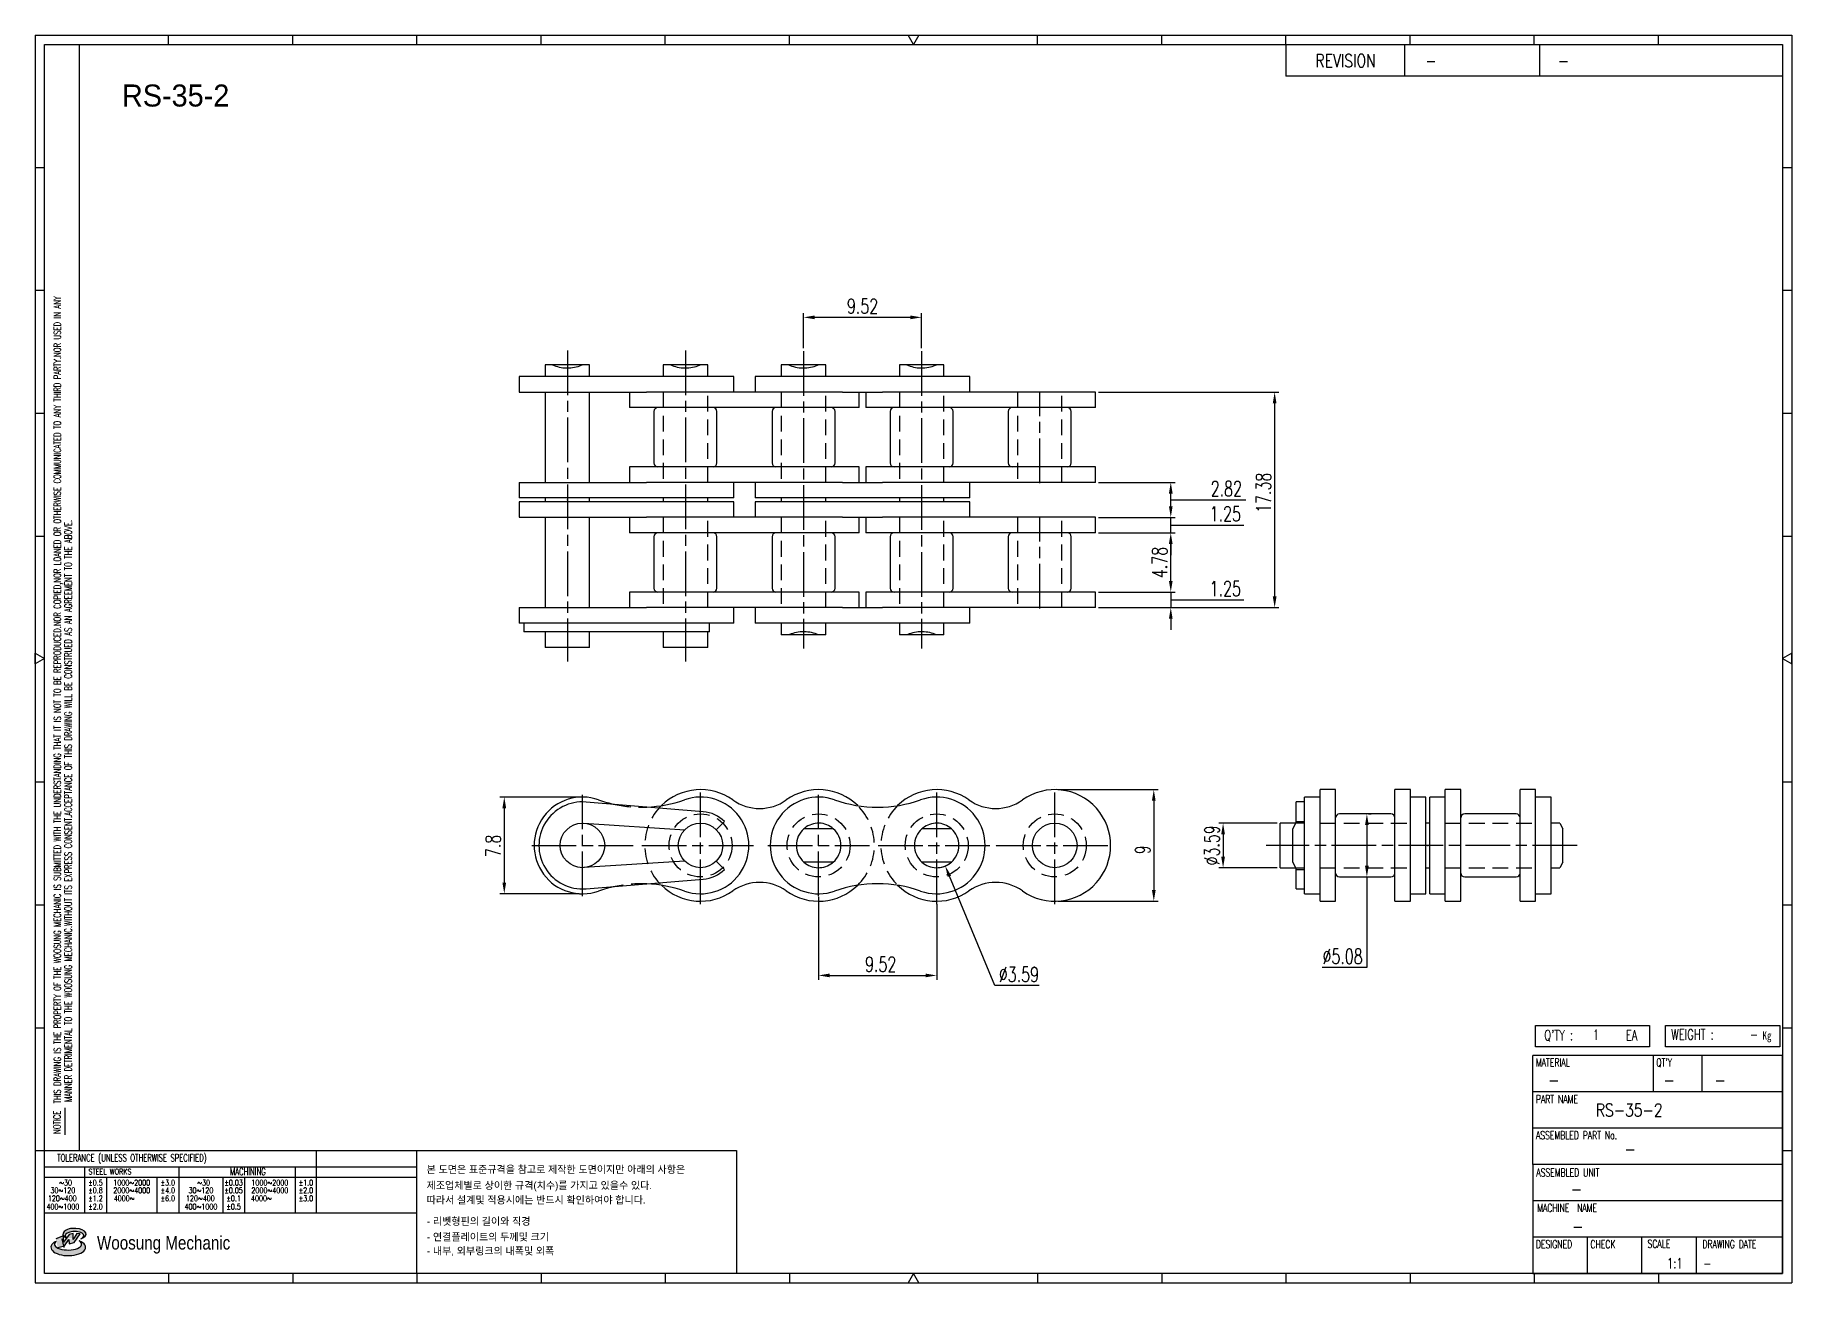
# Model space of a CAD drawing. Header units: millimetres. Extents: x -284 to -142, y -130 to -29.
import ezdxf
from ezdxf.enums import TextEntityAlignment as Align

# ---------------------------------------------------------------- set-up
doc = ezdxf.new("R2010")
doc.units = ezdxf.units.MM
doc.linetypes.add('AM_ISO08W050', pattern=[18, 12, -1.5, 3, -1.5])
doc.linetypes.add('HIDDEN', pattern=[9.525, 6.35, -3.175])
doc.layers.get('Defpoints').update_dxf_attribs({"color": 80})
doc.layers.add('CL1', color=140, linetype='AM_ISO08W050', lineweight=25)
for name, color, linetype in [('HID-01', 2, 'HIDDEN'), ('S-DIM', 7, 'Continuous'), ('TITLE', 7, 'Continuous'), ('도면레이아웃', 7, 'Continuous')]:
    doc.layers.add(name, color=color, linetype=linetype)
doc.styles.add('HAN', font='ROMANS.shx', dxfattribs={"width": 0.7, "bigfont": 'whgtxt.shx'})
doc.styles.add('HKD_ST2', font='romans.shx', dxfattribs={"width": 0.7, "height": 4, "bigfont": '@extfont2.shx'})
doc.styles.add('HSG', font='SIMPLEX.shx', dxfattribs={"width": 0.7, "bigfont": 'HSG.shx'})
doc.styles.add('MtXpl_', font='Gulim.ttf')
doc.styles.add('SLDTEXTSTYLE4', font='arial.ttf', dxfattribs={"width": 0.8})
doc.dimstyles.new('APP0.5', dxfattribs={"dimscale": 0.5, "dimtxt": 2.4, "dimasz": 1.8, "dimexe": 0.7, "dimexo": 0.5, "dimgap": 0.6, "dimtad": 1, "dimtoh": 1, "dimrnd": 0.01, "dimzin": 9, "dimdsep": 46, "dimtxsty": 'HSG', "dimcen": 0, "dimclrd": 1, "dimclre": 1, "dimclrt": 256, "dimazin": 2, "dimtp": 1, "dimtm": 1, "dimtfac": 0.5, "dimtofl": 0, "dimtmove": 0, "dimatfit": 3, "dimfxl": 0, "dimtvp": 1, "dimtolj": 2, "dimlwd": -1, "dimlwe": -1, "dimarcsym": 0})

# ---------------------------------------------------------------- blocks, each defined once
blk = doc.blocks.new('MAST')
at = {"layer": '도면레이아웃'}
h = blk.add_hatch(color=10, dxfattribs=at)
h.paths.add_polyline_path([(1.544, 35.177), (1.554, 34.966), (1.779, 35.034), (2.054, 35.422), (1.908, 35.446), (1.728, 35.167), (1.741, 35.439), (1.547, 35.405), (1.292, 35.041), (1.295, 35.33), (0.943, 35.208), (1.03, 34.8), (1.336, 34.885)])
edge = h.paths.add_edge_path()
edge.add_ellipse((1.795, 35.421), major_axis=(-0.53, 0), ratio=0.487785, start_angle=122.36065, end_angle=403.39574)
edge.add_line((1.411, 35.244), (1.419, 35.261))
edge.add_ellipse((1.798, 35.344), major_axis=(-0.423, 0), ratio=0.444396, start_angle=131.58977, end_angle=386.19408, ccw=False)
edge = h.paths.add_edge_path()
edge.add_ellipse((1.512, 34.815), major_axis=(-0.793, 0), ratio=0.480113, start_angle=314.67633, end_angle=590.85213)
edge.add_ellipse((1.501, 34.958), major_axis=(-0.62, 0), ratio=0.43311, start_angle=331.7024, end_angle=574.42495, ccw=False)
at = {"color": 140}
for p, q in [((0, 90.118), (80.15, 90.118)), ((0, 90.118), (0, 33.191)), ((80.15, 90.118), (80.15, 33.191)), ((57.068, 89.693), (57.068, 88.246)), ((62.47, 89.693), (62.47, 88.246)), ((68.635, 89.693), (68.635, 88.246)), ((79.725, 88.246), (57.068, 88.246)), ((68.449, 43.961), (68.449, 44.936)), ((68.449, 44.936), (73.654, 44.936)), ((73.654, 44.936), (73.654, 43.961)), ((74.39, 43.961), (74.39, 44.936)), ((74.39, 44.936), (79.595, 44.936)), ((79.595, 44.936), (79.595, 43.961)), ((68.336, 38.59), (68.336, 43.563)), ((79.725, 43.563), (68.336, 43.563)), ((73.654, 43.961), (68.449, 43.961)), ((73.827, 43.563), (73.827, 41.905)), ((79.595, 43.961), (74.39, 43.961)), ((76.037, 43.563), (76.037, 41.905)), ((79.725, 38.59), (79.725, 43.563)), ((79.725, 41.905), (68.336, 41.905)), ((79.725, 40.248), (68.336, 40.248)), ((68.336, 38.59), (68.336, 33.616)), ((79.725, 38.59), (68.336, 38.59)), ((79.725, 33.616), (79.725, 38.59)), ((79.725, 36.932), (68.336, 36.932)), ((79.725, 35.274), (68.336, 35.274)), ((70.822, 33.616), (70.822, 35.274)), ((73.309, 33.616), (73.309, 35.274)), ((75.796, 33.616), (75.796, 35.274)), ((0, 33.191), (80.15, 33.191)), ((68.336, 33.616), (79.725, 33.616))]:
    blk.add_line(p, q, dxfattribs=at)
for p, q in [((6.089, 89.693), (6.089, 90.118)), ((11.753, 89.693), (11.753, 90.118)), ((17.418, 89.693), (17.418, 90.118)), ((23.082, 89.693), (23.082, 90.118)), ((28.746, 89.693), (28.746, 90.118)), ((34.411, 89.693), (34.411, 90.118)), ((45.739, 89.693), (45.739, 90.118)), ((51.404, 89.693), (51.404, 90.118)), ((57.068, 89.693), (57.068, 90.118)), ((62.732, 89.693), (62.732, 90.118)), ((68.397, 89.693), (68.397, 90.118)), ((74.061, 89.693), (74.061, 90.118)), ((0, 84.085), (0.425, 84.085)), ((79.725, 84.085), (80.15, 84.085)), ((0, 78.478), (0.425, 78.478)), ((79.725, 78.478), (80.15, 78.478)), ((0, 72.87), (0.425, 72.87)), ((79.725, 72.87), (80.15, 72.87)), ((0, 67.262), (0.425, 67.262)), ((79.725, 67.262), (80.15, 67.262)), ((0, 56.047), (0.425, 56.047)), ((79.725, 56.047), (80.15, 56.047)), ((0, 50.439), (0.425, 50.439)), ((79.725, 50.439), (80.15, 50.439)), ((0, 44.832), (0.425, 44.832)), ((79.725, 44.832), (80.15, 44.832)), ((1.377, 39.947), (1.377, 41.174)), ((0, 39.224), (0.425, 39.224)), ((79.725, 39.224), (80.15, 39.224)), ((6.089, 33.616), (6.089, 33.191)), ((11.753, 33.616), (11.753, 33.191)), ((17.418, 33.616), (17.418, 33.191)), ((23.082, 33.616), (23.082, 33.191)), ((28.746, 33.616), (28.746, 33.191)), ((34.411, 33.616), (34.411, 33.191)), ((45.739, 33.616), (45.739, 33.191)), ((51.404, 33.616), (51.404, 33.191)), ((57.068, 33.616), (57.068, 33.191)), ((62.732, 33.616), (62.732, 33.191)), ((68.397, 33.616), (68.397, 33.191)), ((74.061, 33.616), (74.061, 33.191))]:
    blk.add_line(p, q)
at = {"color": 2}
for p, q in [((2.017, 39.224), (2.017, 89.693)), ((0.425, 39.224), (17.418, 39.224)), ((0.425, 38.487), (17.418, 38.487)), ((2.257, 38.487), (2.257, 36.382)), ((6.557, 38.5), (6.557, 36.382)), ((11.857, 38.487), (11.857, 36.382)), ((12.816, 39.224), (12.816, 36.382)), ((17.418, 33.616), (17.418, 39.224)), ((0.425, 38.012), (17.418, 38.012)), ((3.257, 38.012), (3.257, 36.382)), ((5.557, 38.012), (5.557, 36.382)), ((8.557, 38.012), (8.557, 36.382)), ((9.557, 38.026), (9.557, 36.382)), ((0.425, 36.382), (17.418, 36.382))]:
    blk.add_line(p, q, dxfattribs=at)
for points in [[(40.075, 89.693), (39.83, 90.118), (40.32, 90.118)], [(0.425, 61.679), (0, 61.433), (0, 61.924)], [(79.725, 61.679), (80.15, 61.433), (80.15, 61.924)], [(40.075, 33.616), (39.83, 33.191), (40.32, 33.191)]]:
    blk.add_lwpolyline(points, close=True)
at = {"color": 140}
blk.add_lwpolyline([(0.425, 89.693), (79.725, 89.693), (79.725, 33.616), (0.425, 33.616)], close=True, dxfattribs=at)
at = {"layer": '도면레이아웃'}
for p, q in [((1.295, 35.33), (0.943, 35.208)), ((1.547, 35.405), (1.292, 35.041)), ((1.292, 35.041), (1.295, 35.33)), ((1.741, 35.439), (1.547, 35.405)), ((1.908, 35.446), (1.728, 35.167)), ((1.728, 35.167), (1.741, 35.439)), ((1.779, 35.034), (2.054, 35.422)), ((2.054, 35.422), (1.908, 35.446)), ((1.03, 34.8), (1.336, 34.885)), ((1.224, 35.208), (1.311, 34.8)), ((1.224, 35.208), (1.224, 35.208)), ((1.336, 34.885), (1.544, 35.177)), ((1.419, 35.261), (1.411, 35.244)), ((1.544, 35.177), (1.554, 34.966)), ((1.554, 34.966), (1.779, 35.034))]:
    blk.add_line(p, q, dxfattribs=at)
for centre, major_axis, ratio, start_param, end_param in [((1.795, 35.421), (-0.53, 0), 0.487785, 2.135596, 7.040584), ((1.798, 35.344), (-0.423, 0), 0.444396, 2.296675, 6.740358), ((1.512, 34.815), (-0.793, 0), 0.480113, 5.492138, 10.312315), ((1.501, 34.958), (-0.62, 0), 0.43311, 5.789299, 10.025607)]:
    blk.add_ellipse(centre, major_axis=major_axis, ratio=ratio, start_param=start_param, end_param=end_param, dxfattribs=at)
for s, height, style, width, p in [('REVISION', 0.5806, 'HAN', 0.8, (58.415, 88.664)), ('-', 0.581, 'HAN', 0.8, (63.426, 88.664)), ('-', 0.581, 'HAN', 0.8, (69.468, 88.664)), ("Q'TY : ", 0.4746, 'HKD_ST2', 0.7, (68.857, 44.253)), ('1', 0.475, 'HKD_ST2', 0.7, (71.071, 44.275)), ('EA', 0.4746, 'HKD_ST2', 0.7, (72.578, 44.253)), ('WEIGHT : ', 0.4746, 'HKD_ST2', 0.7, (74.65, 44.286)), ('-', 0.581, 'HAN', 0.8, (69.029, 42.157)), ('-', 0.581, 'HAN', 0.8, (74.289, 42.157)), ('-', 0.581, 'HAN', 0.8, (76.623, 42.157)), ('-', 0.581, 'HAN', 0.8, (72.515, 39.013)), ('-', 0.581, 'HAN', 0.8, (70.067, 37.189)), ('-', 0.581, 'HAN', 0.8, (70.126, 35.48)), ('1:1', 0.4746, 'HKD_ST2', 0.7, (74.458, 33.848)), ('-', 0.475, 'HKD_ST2', 0.7, (76.112, 33.837))]:
    blk.add_text(s, height=height, dxfattribs=dict(style=style, width=width)).set_placement(p)
at = {"color": 6, "style": 'HKD_ST2', "width": 0.7}
for s, p in [(' THIS DRAWING IS THE PROPERTY OF THE WOOSUNG MECHANIC IS SUBMITTED WITH THE UNDERSTANDING THAT IT IS NOT TO BE REPRODUCED.NOR COPIED,NOR LOANED OR OTHERWISE COMMUNICATED TO ANY THIRD PARTY.NOR USED IN ANY', (1.173, 41.217)), ('MANNER DETRIMENTAL TO THE WOOSUNG MECHANIC.WITHOUT ITS EXPRESS CONSENT.ACCEPTANCE OF THIS DRAWING WILL BE CONSTRUED AS AN AGREEMENT TO THE ABOVE.', (1.672, 41.447))]:
    blk.add_text(s, height=0.326266, rotation=90, dxfattribs=at).set_placement(p)
at = {"style": 'HKD_ST2', "width": 0.7}
blk.add_text('-', height=0.475, dxfattribs=at).set_placement((78.613, 44.286), align=Align.RIGHT)
at = {"color": 254, "style": 'HKD_ST2', "width": 0.7}
for s, height, p in [('MATERIAL', 0.3651, (68.474, 43.425)), ("QT'Y", 0.3651, (73.965, 43.425)), ('PART NAME', 0.3651, (68.474, 41.756)), ('ASSEMBLED PART No.', 0.36511, (68.474, 40.109)), ('ASSEMBLED UNIT', 0.36511, (68.49, 38.408)), ('MACHINE  NAME', 0.36511, (68.532, 36.794)), ('DESIGNED', 0.3651, (68.474, 35.136)), ('CHECK', 0.3651, (70.961, 35.136)), ('SCALE', 0.3651, (73.566, 35.153)), ('DRAWING DATE', 0.36511, (76.071, 35.141))]:
    blk.add_text(s, height=height, dxfattribs=at).set_placement(p, align=Align.TOP_LEFT)
at = {"style": 'HKD_ST2', "width": 0.7}
blk.add_text('NOTICE', height=0.3263, rotation=90, dxfattribs=at).set_placement((1.163, 39.988))
blk.add_text('TOLERANCE (UNLESS OTHERWISE SPECIFIED)', height=0.32627, dxfattribs=at).set_placement((4.417, 38.896), align=Align.MIDDLE_CENTER)
at = {"color": 4, "style": 'HKD_ST2', "width": 0.7}
for s, height, p in [('%%12630', 0.261, (1.389, 37.762)), ('1000%%1262000', 0.26101, (4.407, 37.762)), ('%%12630', 0.261, (7.689, 37.762)), ('1000%%1262000', 0.26101, (10.707, 37.762)), ('120%%126400', 0.26101, (1.237, 37.045)), ('30%%126120', 0.261, (1.263, 37.411)), ('4000%%126', 0.261, (4.061, 37.045)), ('2000%%1264000', 0.26101, (4.407, 37.411)), ('120%%126400', 0.26101, (7.537, 37.045)), ('30%%126120', 0.261, (7.563, 37.411)), ('4000%%126', 0.261, (10.321, 37.045)), ('2000%%1264000', 0.26101, (10.707, 37.411)), ('400%%1261000', 0.26101, (1.263, 36.67)), ('400%%1261000', 0.26101, (7.563, 36.67))]:
    blk.add_text(s, height=height, dxfattribs=at).set_placement(p, align=Align.MIDDLE_CENTER)
for s, height, p in [('%%P0.5', 0.261, (2.757, 37.762)), ('STEEL WORKS', 0.26101, (3.416, 38.268)), ('%%P3.0', 0.261, (6.057, 37.762)), ('%%P0.03', 0.261, (9.057, 37.762)), ('MACHINING', 0.3263, (9.707, 38.27)), ('%%P1.0', 0.261, (12.357, 37.762)), ('%%P0.8', 0.261, (2.757, 37.411)), ('%%P1.2', 0.261, (2.757, 37.045)), ('%%P4.0', 0.261, (6.057, 37.411)), ('%%P6.0', 0.261, (6.057, 37.045)), ('%%P0.05', 0.261, (9.057, 37.411)), ('%%P0.1', 0.261, (9.057, 37.045)), ('%%P2.0', 0.261, (12.357, 37.411)), ('%%P3.0', 0.261, (12.357, 37.045)), ('%%P2.0', 0.261, (2.757, 36.67)), ('%%P0.5', 0.261, (9.057, 36.67))]:
    blk.add_text(s, height=height, dxfattribs=at).set_placement(p, align=Align.MIDDLE)
at = {"color": 1, "style": 'SLDTEXTSTYLE4', "width": 0.8}
blk.add_text('Woosung Mechanic', height=0.61957, dxfattribs=at).set_placement((2.822, 34.711))
at = {"layer": 'TITLE', "width": 0.8}
blk.add_text('Kg', height=0.3789, dxfattribs=at).set_placement((78.807, 44.286))
blk = doc.blocks.new('*D3')
at = {"layer": 'Defpoints', "color": 0, "transparency": 16777216}
for p in [(-198.06, -69.42), (-191.99, -69.42), (-198.06, -74.2)]:
    blk.add_point(p, dxfattribs=at)
at = {"layer": 'S-DIM', "color": 1, "transparency": 16777216}
for p, q in [((-197.81, -69.42), (-191.64, -69.42)), ((-191.99, -73.3), (-191.99, -70.32)), ((-197.81, -74.2), (-191.64, -74.2))]:
    blk.add_line(p, q, dxfattribs=at)
for points in [[(-192.14, -70.32), (-191.84, -70.32), (-191.99, -69.42)], [(-192.14, -73.3), (-191.84, -73.3), (-191.99, -74.2)]]:
    blk.add_solid(points, dxfattribs=at)
at = {"layer": 'S-DIM', "transparency": 16777216, "insert": (-192.89, -71.81), "char_height": 1.2, "attachment_point": 5, "rotation": 90, "style": 'HSG'}
blk.add_mtext('\\A2;4.78', dxfattribs=at)
blk = doc.blocks.new('*D4')
at = {"layer": 'Defpoints', "color": 0, "transparency": 16777216}
for p in [(-198.06, -68.17), (-198.06, -69.42), (-191.99, -68.17)]:
    blk.add_point(p, dxfattribs=at)
at = {"layer": 'S-DIM', "color": 1, "transparency": 16777216}
for p, q in [((-191.99, -67.27), (-191.99, -66.37)), ((-197.81, -68.17), (-191.64, -68.17)), ((-197.81, -69.42), (-191.64, -69.42)), ((-191.99, -69.42), (-191.99, -68.17)), ((-191.99, -68.79), (-189.09, -68.79)), ((-189.09, -68.79), (-186.09, -68.79)), ((-191.99, -70.32), (-191.99, -71.22))]:
    blk.add_line(p, q, dxfattribs=at)
for points in [[(-192.14, -67.27), (-191.84, -67.27), (-191.99, -68.17)], [(-192.14, -70.32), (-191.84, -70.32), (-191.99, -69.42)]]:
    blk.add_solid(points, dxfattribs=at)
at = {"layer": 'S-DIM', "transparency": 16777216, "insert": (-187.59, -67.89), "char_height": 1.2, "attachment_point": 5, "style": 'HSG'}
blk.add_mtext('\\A2;1.25', dxfattribs=at)
blk = doc.blocks.new('*D5')
at = {"layer": 'Defpoints', "color": 0, "transparency": 16777216}
for p in [(-198.06, -65.35), (-191.99, -65.35), (-198.06, -68.17)]:
    blk.add_point(p, dxfattribs=at)
at = {"layer": 'S-DIM', "color": 1, "transparency": 16777216}
for p, q in [((-197.81, -65.35), (-191.64, -65.35)), ((-191.99, -67.27), (-191.99, -66.25)), ((-191.99, -66.76), (-189.09, -66.76)), ((-189.09, -66.76), (-185.93, -66.76)), ((-197.81, -68.17), (-191.64, -68.17))]:
    blk.add_line(p, q, dxfattribs=at)
for points in [[(-192.14, -66.25), (-191.84, -66.25), (-191.99, -65.35)], [(-192.14, -67.27), (-191.84, -67.27), (-191.99, -68.17)]]:
    blk.add_solid(points, dxfattribs=at)
at = {"layer": 'S-DIM', "transparency": 16777216, "insert": (-187.51, -65.86), "char_height": 1.2, "attachment_point": 5, "style": 'HSG'}
blk.add_mtext('\\A2;2.82', dxfattribs=at)
blk = doc.blocks.new('*D2')
at = {"layer": 'Defpoints', "color": 0, "transparency": 16777216}
for p in [(-198.06, -74.2), (-198.06, -75.45), (-191.99, -75.45)]:
    blk.add_point(p, dxfattribs=at)
at = {"layer": 'S-DIM', "color": 1, "transparency": 16777216}
for p, q in [((-191.99, -73.3), (-191.99, -72.4)), ((-197.81, -74.2), (-191.64, -74.2)), ((-191.99, -74.2), (-191.99, -75.45)), ((-191.99, -74.82), (-189.09, -74.82)), ((-189.09, -74.82), (-186.09, -74.82)), ((-197.81, -75.45), (-191.64, -75.45)), ((-191.99, -76.35), (-191.99, -77.25))]:
    blk.add_line(p, q, dxfattribs=at)
for points in [[(-192.14, -73.3), (-191.84, -73.3), (-191.99, -74.2)], [(-192.14, -76.35), (-191.84, -76.35), (-191.99, -75.45)]]:
    blk.add_solid(points, dxfattribs=at)
at = {"layer": 'S-DIM', "transparency": 16777216, "insert": (-187.59, -73.92), "char_height": 1.2, "attachment_point": 5, "style": 'HSG'}
blk.add_mtext('\\A2;1.25', dxfattribs=at)
blk = doc.blocks.new('*D6')
at = {"layer": 'Defpoints', "color": 0, "transparency": 16777216}
for p in [(-198.06, -58.07), (-198.06, -75.45), (-183.61, -75.45)]:
    blk.add_point(p, dxfattribs=at)
at = {"layer": 'S-DIM', "color": 1, "transparency": 16777216}
for p, q in [((-197.81, -58.07), (-183.26, -58.07)), ((-183.61, -58.97), (-183.61, -74.55)), ((-197.81, -75.45), (-183.26, -75.45))]:
    blk.add_line(p, q, dxfattribs=at)
for points in [[(-183.76, -58.97), (-183.46, -58.97), (-183.61, -58.07)], [(-183.76, -74.55), (-183.46, -74.55), (-183.61, -75.45)]]:
    blk.add_solid(points, dxfattribs=at)
at = {"layer": 'S-DIM', "transparency": 16777216, "insert": (-184.51, -66.19), "char_height": 1.2, "attachment_point": 5, "rotation": 90, "style": 'HSG'}
blk.add_mtext('\\A2;17.38', dxfattribs=at)
blk = doc.blocks.new('*D7')
at = {"layer": 'Defpoints', "color": 0, "transparency": 16777216}
for p in [(-221.61, -52.04), (-221.61, -54.77), (-212.09, -54.77)]:
    blk.add_point(p, dxfattribs=at)
at = {"layer": 'S-DIM', "color": 1, "transparency": 16777216}
for p, q in [((-221.61, -54.52), (-221.61, -51.69)), ((-212.99, -52.04), (-220.71, -52.04)), ((-212.09, -54.52), (-212.09, -51.69))]:
    blk.add_line(p, q, dxfattribs=at)
for points in [[(-220.71, -51.89), (-220.71, -52.19), (-221.61, -52.04)], [(-212.99, -51.89), (-212.99, -52.19), (-212.09, -52.04)]]:
    blk.add_solid(points, dxfattribs=at)
at = {"layer": 'S-DIM', "transparency": 16777216, "insert": (-216.85, -51.14), "char_height": 1.2, "attachment_point": 5, "style": 'HSG'}
blk.add_mtext('\\A2;9.52', dxfattribs=at)
blk = doc.blocks.new('*D8')
at = {"layer": 'Defpoints', "color": 0, "transparency": 16777216}
for p in [(-220.4, -98.53), (-210.87, -99.13), (-210.87, -105.12)]:
    blk.add_point(p, dxfattribs=at)
at = {"layer": 'S-DIM', "color": 1, "transparency": 16777216}
for p, q in [((-220.4, -98.78), (-220.4, -105.47)), ((-210.87, -99.38), (-210.87, -105.47)), ((-219.5, -105.12), (-211.77, -105.12))]:
    blk.add_line(p, q, dxfattribs=at)
for points in [[(-219.5, -104.97), (-219.5, -105.27), (-220.4, -105.12)], [(-211.77, -104.97), (-211.77, -105.27), (-210.87, -105.12)]]:
    blk.add_solid(points, dxfattribs=at)
at = {"layer": 'S-DIM', "transparency": 16777216, "insert": (-215.39, -104.22), "char_height": 1.2, "attachment_point": 5, "style": 'HSG'}
blk.add_mtext('\\A2;9.52', dxfattribs=at)
blk = doc.blocks.new('*D9')
at = {"layer": 'Defpoints', "color": 0, "transparency": 16777216}
for p in [(-239.45, -90.73), (-245.75, -98.53), (-239.45, -98.53)]:
    blk.add_point(p, dxfattribs=at)
at = {"layer": 'S-DIM', "color": 1, "transparency": 16777216}
for p, q in [((-239.7, -90.73), (-246.1, -90.73)), ((-245.75, -91.63), (-245.75, -97.63)), ((-239.7, -98.53), (-246.1, -98.53))]:
    blk.add_line(p, q, dxfattribs=at)
for points in [[(-245.9, -91.63), (-245.6, -91.63), (-245.75, -90.73)], [(-245.9, -97.63), (-245.6, -97.63), (-245.75, -98.53)]]:
    blk.add_solid(points, dxfattribs=at)
at = {"layer": 'S-DIM', "transparency": 16777216, "insert": (-246.65, -94.67), "char_height": 1.2, "attachment_point": 5, "rotation": 90, "style": 'HSG'}
blk.add_mtext('\\A2;7.8', dxfattribs=at)
blk = doc.blocks.new('*D10')
at = {"layer": 'Defpoints', "color": 0, "transparency": 16777216}
for p in [(-201.35, -90.13), (-201.35, -99.13), (-193.36, -99.13)]:
    blk.add_point(p, dxfattribs=at)
at = {"layer": 'S-DIM', "color": 1, "transparency": 16777216}
for p, q in [((-201.1, -90.13), (-193.01, -90.13)), ((-193.36, -91.03), (-193.36, -98.23)), ((-201.1, -99.13), (-193.01, -99.13))]:
    blk.add_line(p, q, dxfattribs=at)
for points in [[(-193.51, -91.03), (-193.21, -91.03), (-193.36, -90.13)], [(-193.51, -98.23), (-193.21, -98.23), (-193.36, -99.13)]]:
    blk.add_solid(points, dxfattribs=at)
at = {"layer": 'S-DIM', "transparency": 16777216, "insert": (-194.26, -94.99), "char_height": 1.2, "attachment_point": 5, "rotation": 90, "style": 'HSG'}
blk.add_mtext('\\A2;9', dxfattribs=at)
blk = doc.blocks.new('*D11')
at = {"layer": 'Defpoints', "color": 0, "transparency": 16777216}
for p in [(-183.15, -92.84), (-187.77, -96.43), (-183.15, -96.43)]:
    blk.add_point(p, dxfattribs=at)
at = {"layer": 'S-DIM', "color": 1, "transparency": 16777216}
for p, q in [((-183.4, -92.84), (-188.12, -92.84)), ((-187.77, -93.74), (-187.77, -95.53)), ((-183.4, -96.43), (-188.12, -96.43))]:
    blk.add_line(p, q, dxfattribs=at)
for points in [[(-187.92, -93.74), (-187.62, -93.74), (-187.77, -92.84)], [(-187.92, -95.53), (-187.62, -95.53), (-187.77, -96.43)]]:
    blk.add_solid(points, dxfattribs=at)
at = {"layer": 'S-DIM', "transparency": 16777216, "insert": (-188.67, -94.63), "char_height": 1.2, "attachment_point": 5, "rotation": 90, "style": 'HSG'}
blk.add_mtext('\\A2;%%c3.59', dxfattribs=at)
blk = doc.blocks.new('*D12')
at = {"layer": 'Defpoints', "color": 0, "transparency": 16777216}
for p in [(-176.3, -92.09), (-176.3, -97.17), (-176.17, -97.17)]:
    blk.add_point(p, dxfattribs=at)
at = {"layer": 'S-DIM', "color": 1, "transparency": 16777216}
for p, q in [((-176.05, -92.09), (-175.82, -92.09)), ((-176.17, -92.99), (-176.17, -96.27)), ((-176.17, -97.17), (-176.17, -104.48)), ((-176.05, -97.17), (-175.82, -97.17)), ((-176.17, -104.48), (-179.79, -104.48))]:
    blk.add_line(p, q, dxfattribs=at)
for points in [[(-176.32, -92.99), (-176.02, -92.99), (-176.17, -92.09)], [(-176.32, -96.27), (-176.02, -96.27), (-176.17, -97.17)]]:
    blk.add_solid(points, dxfattribs=at)
at = {"layer": 'S-DIM', "transparency": 16777216, "insert": (-178.13, -103.58), "char_height": 1.2, "attachment_point": 5, "style": 'HSG'}
blk.add_mtext('\\A2;%%c5.08', dxfattribs=at)
blk = doc.blocks.new('*D13')
at = {"layer": 'Defpoints', "color": 0, "transparency": 16777216}
for p in [(-211.56, -92.98), (-210.18, -96.29)]:
    blk.add_point(p, dxfattribs=at)
at = {"layer": 'S-DIM', "color": 1, "transparency": 16777216}
for p, q in [((-206.18, -105.94), (-209.84, -97.12)), ((-202.6, -105.94), (-206.18, -105.94))]:
    blk.add_line(p, q, dxfattribs=at)
blk.add_arc((-210.87, -94.63), 1.8, 281.3783, 303.4297, dxfattribs=at)
blk.add_solid([(-209.7, -97.07), (-209.98, -97.18), (-210.18, -96.29)], dxfattribs=at)
at = {"layer": 'S-DIM', "transparency": 16777216, "insert": (-204.24, -105.04), "char_height": 1.2, "attachment_point": 5, "style": 'HSG'}
blk.add_mtext('\\A2;∅3.59', dxfattribs=at)

msp = doc.modelspace()

# ---------------------------------------------------------------- linework, layer by layer
for p, q in [((-242.457, -55.859), (-242.457, -56.819)), ((-238.867, -55.859), (-242.457, -55.859)), ((-241.849, -55.859), (-241.727, -55.916)), ((-241.727, -55.916), (-241.597, -55.966)), ((-241.597, -55.966), (-241.46, -56.01)), ((-241.46, -56.01), (-241.317, -56.046)), ((-241.317, -56.046), (-241.169, -56.076)), ((-241.169, -56.076), (-241.017, -56.097)), ((-241.017, -56.097), (-240.862, -56.111)), ((-240.862, -56.111), (-240.706, -56.118)), ((-240.706, -56.118), (-240.55, -56.116)), ((-240.55, -56.116), (-240.394, -56.106)), ((-240.394, -56.106), (-240.24, -56.089)), ((-240.24, -56.089), (-240.09, -56.064)), ((-240.09, -56.064), (-239.944, -56.031)), ((-239.944, -56.031), (-239.803, -55.992)), ((-239.803, -55.992), (-239.669, -55.945)), ((-239.669, -55.945), (-239.542, -55.892)), ((-239.542, -55.892), (-239.475, -55.859)), ((-238.867, -56.819), (-238.867, -55.859)), ((-232.932, -55.859), (-232.932, -56.819)), ((-229.342, -55.859), (-232.932, -55.859)), ((-232.324, -55.859), (-232.202, -55.916)), ((-232.202, -55.916), (-232.072, -55.966)), ((-232.072, -55.966), (-231.935, -56.01)), ((-231.935, -56.01), (-231.792, -56.046)), ((-231.792, -56.046), (-231.644, -56.076)), ((-231.644, -56.076), (-231.492, -56.097)), ((-231.492, -56.097), (-231.337, -56.111)), ((-231.337, -56.111), (-231.181, -56.118)), ((-231.181, -56.118), (-231.025, -56.116)), ((-231.025, -56.116), (-230.869, -56.106)), ((-230.869, -56.106), (-230.715, -56.089)), ((-230.715, -56.089), (-230.565, -56.064)), ((-230.565, -56.064), (-230.419, -56.031)), ((-230.419, -56.031), (-230.278, -55.992)), ((-230.278, -55.992), (-230.144, -55.945)), ((-230.144, -55.945), (-230.017, -55.892)), ((-230.017, -55.892), (-229.95, -55.859)), ((-229.342, -56.819), (-229.342, -55.859)), ((-223.407, -55.859), (-223.407, -56.819)), ((-219.817, -55.859), (-223.407, -55.859)), ((-222.799, -55.859), (-222.677, -55.916)), ((-222.677, -55.916), (-222.547, -55.966)), ((-222.547, -55.966), (-222.41, -56.01)), ((-222.41, -56.01), (-222.267, -56.046)), ((-222.267, -56.046), (-222.119, -56.076)), ((-222.119, -56.076), (-221.967, -56.097)), ((-221.967, -56.097), (-221.812, -56.111)), ((-221.812, -56.111), (-221.656, -56.118)), ((-221.656, -56.118), (-221.5, -56.116)), ((-221.5, -56.116), (-221.344, -56.106)), ((-221.344, -56.106), (-221.19, -56.089)), ((-221.19, -56.089), (-221.04, -56.064)), ((-221.04, -56.064), (-220.894, -56.031)), ((-220.894, -56.031), (-220.753, -55.992)), ((-220.753, -55.992), (-220.619, -55.945)), ((-220.619, -55.945), (-220.492, -55.892)), ((-220.492, -55.892), (-220.425, -55.859)), ((-219.817, -56.819), (-219.817, -55.859)), ((-213.882, -55.859), (-213.882, -56.819)), ((-210.292, -55.859), (-213.882, -55.859)), ((-213.274, -55.859), (-213.152, -55.916)), ((-213.152, -55.916), (-213.022, -55.966)), ((-213.022, -55.966), (-212.885, -56.01)), ((-212.885, -56.01), (-212.742, -56.046)), ((-212.742, -56.046), (-212.594, -56.076)), ((-212.594, -56.076), (-212.442, -56.097)), ((-212.442, -56.097), (-212.287, -56.111)), ((-212.287, -56.111), (-212.131, -56.118)), ((-212.131, -56.118), (-211.975, -56.116)), ((-211.975, -56.116), (-211.819, -56.106)), ((-211.819, -56.106), (-211.665, -56.089)), ((-211.665, -56.089), (-211.515, -56.064)), ((-211.515, -56.064), (-211.369, -56.031)), ((-211.369, -56.031), (-211.228, -55.992)), ((-211.228, -55.992), (-211.094, -55.945)), ((-211.094, -55.945), (-210.967, -55.892)), ((-210.967, -55.892), (-210.9, -55.859)), ((-210.292, -56.819), (-210.292, -55.859)), ((-227.237, -56.819), (-244.562, -56.819)), ((-244.562, -56.819), (-244.562, -58.069)), ((-244.562, -58.069), (-234.289, -58.069)), ((-242.457, -58.069), (-242.457, -65.349)), ((-238.867, -65.349), (-238.867, -58.069)), ((-235.637, -58.069), (-235.637, -59.319)), ((-218.46, -58.069), (-234.289, -58.069)), ((-227.237, -58.069), (-227.237, -56.819)), ((-208.187, -56.819), (-225.512, -56.819)), ((-225.512, -56.819), (-225.512, -58.069)), ((-218.46, -58.069), (-215.239, -58.069)), ((-217.112, -59.319), (-217.112, -58.069)), ((-216.587, -58.069), (-216.587, -59.319)), ((-198.062, -58.069), (-215.239, -58.069)), ((-208.187, -58.069), (-208.187, -56.819)), ((-198.062, -59.319), (-198.062, -58.069)), ((-217.112, -59.319), (-235.637, -59.319)), ((-198.062, -59.319), (-216.587, -59.319)), ((-233.677, -59.634), (-233.677, -63.784)), ((-228.597, -63.784), (-228.597, -59.634)), ((-224.152, -59.634), (-224.152, -63.784)), ((-219.072, -63.784), (-219.072, -59.634)), ((-214.627, -59.634), (-214.627, -63.784)), ((-209.547, -63.784), (-209.547, -59.634)), ((-205.102, -59.634), (-205.102, -63.784)), ((-200.022, -63.784), (-200.022, -59.634)), ((-235.637, -64.099), (-235.637, -65.349)), ((-217.112, -64.099), (-235.637, -64.099)), ((-217.112, -65.349), (-217.112, -64.099)), ((-216.587, -64.099), (-216.587, -65.349)), ((-198.062, -64.099), (-216.587, -64.099)), ((-198.062, -65.349), (-198.062, -64.099)), ((-244.562, -65.349), (-234.289, -65.349)), ((-244.562, -65.349), (-244.562, -66.599)), ((-227.237, -66.599), (-244.562, -66.599)), ((-242.457, -66.599), (-242.457, -66.919)), ((-238.867, -66.919), (-238.867, -66.599)), ((-218.46, -65.349), (-234.289, -65.349)), ((-232.932, -66.599), (-232.932, -66.919)), ((-229.342, -66.919), (-229.342, -66.599)), ((-227.237, -66.599), (-227.237, -65.349)), ((-225.512, -65.349), (-225.512, -66.599)), ((-208.187, -66.599), (-225.512, -66.599)), ((-223.407, -66.599), (-223.407, -66.919)), ((-219.817, -66.919), (-219.817, -66.599)), ((-218.46, -65.349), (-215.239, -65.349)), ((-198.062, -65.349), (-215.239, -65.349)), ((-213.882, -66.599), (-213.882, -66.919)), ((-210.292, -66.919), (-210.292, -66.599)), ((-208.187, -66.599), (-208.187, -65.349)), ((-244.562, -66.919), (-244.562, -68.169)), ((-227.237, -66.919), (-244.562, -66.919)), ((-227.237, -68.169), (-227.237, -66.919)), ((-225.512, -66.919), (-225.512, -68.169)), ((-208.187, -66.919), (-225.512, -66.919)), ((-208.187, -68.169), (-208.187, -66.919)), ((-244.562, -68.169), (-234.289, -68.169)), ((-242.457, -68.169), (-242.457, -75.449)), ((-238.867, -75.449), (-238.867, -68.169)), ((-235.637, -68.169), (-235.637, -69.419)), ((-217.112, -69.419), (-235.637, -69.419)), ((-218.46, -68.169), (-234.289, -68.169)), ((-218.46, -68.169), (-215.239, -68.169)), ((-217.112, -69.419), (-217.112, -68.169)), ((-216.587, -68.169), (-216.587, -69.419)), ((-198.062, -69.419), (-216.587, -69.419)), ((-198.062, -68.169), (-215.239, -68.169)), ((-198.062, -69.419), (-198.062, -68.169)), ((-233.677, -69.734), (-233.677, -73.884)), ((-228.597, -73.884), (-228.597, -69.734)), ((-224.152, -69.734), (-224.152, -73.884)), ((-219.072, -73.884), (-219.072, -69.734)), ((-214.627, -69.734), (-214.627, -73.884)), ((-209.547, -73.884), (-209.547, -69.734)), ((-205.102, -69.734), (-205.102, -73.884)), ((-200.022, -73.884), (-200.022, -69.734)), ((-235.637, -74.199), (-235.637, -75.449)), ((-217.112, -74.199), (-235.637, -74.199)), ((-217.112, -75.449), (-217.112, -74.199)), ((-216.587, -74.199), (-216.587, -75.449)), ((-198.062, -74.199), (-216.587, -74.199)), ((-198.062, -75.449), (-198.062, -74.199)), ((-244.562, -75.449), (-234.289, -75.449)), ((-244.562, -75.449), (-244.562, -76.699)), ((-218.46, -75.449), (-234.289, -75.449)), ((-227.237, -76.699), (-227.237, -75.449)), ((-225.512, -75.449), (-225.512, -76.699)), ((-218.46, -75.449), (-215.239, -75.449)), ((-198.062, -75.449), (-215.239, -75.449)), ((-208.187, -76.699), (-208.187, -75.449)), ((-227.237, -76.699), (-244.562, -76.699)), ((-244.172, -76.699), (-244.172, -77.393)), ((-229.207, -77.393), (-244.172, -77.393)), ((-242.457, -77.393), (-242.457, -78.659)), ((-238.867, -78.659), (-238.867, -77.393)), ((-232.932, -77.393), (-232.932, -78.659)), ((-229.342, -78.659), (-229.342, -77.393)), ((-229.207, -77.393), (-229.207, -76.699)), ((-208.187, -76.699), (-225.512, -76.699)), ((-223.407, -76.699), (-223.407, -77.659)), ((-219.817, -77.659), (-223.407, -77.659)), ((-222.732, -77.626), (-222.799, -77.659)), ((-222.605, -77.573), (-222.732, -77.626)), ((-222.471, -77.526), (-222.605, -77.573)), ((-222.33, -77.486), (-222.471, -77.526)), ((-222.184, -77.454), (-222.33, -77.486)), ((-222.034, -77.429), (-222.184, -77.454)), ((-221.88, -77.411), (-222.034, -77.429)), ((-221.724, -77.402), (-221.88, -77.411)), ((-221.568, -77.4), (-221.724, -77.402)), ((-221.412, -77.406), (-221.568, -77.4)), ((-221.257, -77.42), (-221.412, -77.406)), ((-221.105, -77.442), (-221.257, -77.42)), ((-220.957, -77.471), (-221.105, -77.442)), ((-220.814, -77.508), (-220.957, -77.471)), ((-220.677, -77.552), (-220.814, -77.508)), ((-220.547, -77.602), (-220.677, -77.552)), ((-220.425, -77.659), (-220.547, -77.602)), ((-219.817, -77.659), (-219.817, -76.699)), ((-213.882, -76.699), (-213.882, -77.659)), ((-210.292, -77.659), (-213.882, -77.659)), ((-213.207, -77.626), (-213.274, -77.659)), ((-213.08, -77.573), (-213.207, -77.626)), ((-212.946, -77.526), (-213.08, -77.573)), ((-212.805, -77.486), (-212.946, -77.526)), ((-212.659, -77.454), (-212.805, -77.486)), ((-212.509, -77.429), (-212.659, -77.454)), ((-212.355, -77.411), (-212.509, -77.429)), ((-212.199, -77.402), (-212.355, -77.411)), ((-212.043, -77.4), (-212.199, -77.402)), ((-211.887, -77.406), (-212.043, -77.4)), ((-211.732, -77.42), (-211.887, -77.406)), ((-211.58, -77.442), (-211.732, -77.42)), ((-211.432, -77.471), (-211.58, -77.442)), ((-211.289, -77.508), (-211.432, -77.471)), ((-211.152, -77.552), (-211.289, -77.508)), ((-211.022, -77.602), (-211.152, -77.552)), ((-210.9, -77.659), (-211.022, -77.602)), ((-210.292, -77.659), (-210.292, -76.699)), ((-238.867, -78.659), (-242.457, -78.659)), ((-229.342, -78.659), (-232.932, -78.659)), ((-178.693, -90.135), (-179.943, -90.135)), ((-179.943, -99.135), (-179.943, -90.135)), ((-178.693, -99.135), (-178.693, -90.135)), ((-172.663, -90.135), (-173.913, -90.135)), ((-173.913, -99.135), (-173.913, -90.135)), ((-172.663, -99.135), (-172.663, -90.135)), ((-168.593, -90.135), (-169.843, -90.135)), ((-169.843, -99.135), (-169.843, -90.135)), ((-168.593, -99.135), (-168.593, -90.135)), ((-162.563, -90.135), (-163.813, -90.135)), ((-163.813, -99.135), (-163.813, -90.135)), ((-162.563, -99.135), (-162.563, -90.135)), ((-229.697, -91.914), (-239.158, -91.137)), ((-181.193, -91.125), (-181.888, -91.125)), ((-181.888, -92.84), (-181.888, -91.125)), ((-179.943, -90.735), (-181.193, -90.735)), ((-181.193, -98.535), (-181.193, -90.735)), ((-174.228, -92.095), (-178.378, -92.095)), ((-171.413, -90.735), (-172.663, -90.735)), ((-171.413, -98.535), (-171.413, -90.735)), ((-169.843, -90.735), (-171.093, -90.735)), ((-171.093, -98.535), (-171.093, -90.735)), ((-164.128, -92.095), (-168.278, -92.095)), ((-161.313, -90.735), (-162.563, -90.735)), ((-161.313, -98.535), (-161.313, -90.735)), ((-239.331, -92.844), (-231.19, -93.366)), ((-228.652, -93.366), (-227.991, -92.705)), ((-219.209, -93.289), (-221.583, -93.289)), ((-209.684, -93.289), (-212.058, -93.289)), ((-183.153, -96.43), (-183.153, -92.84)), ((-181.894, -92.84), (-183.153, -92.84)), ((-182.153, -93.289), (-181.894, -92.84)), ((-182.153, -95.981), (-182.153, -93.289)), ((-181.193, -92.84), (-181.894, -92.84)), ((-181.888, -92.705), (-181.193, -92.705)), ((-171.093, -92.84), (-171.413, -92.84)), ((-160.612, -92.84), (-161.313, -92.84)), ((-160.612, -92.84), (-160.353, -93.289)), ((-160.353, -95.981), (-160.353, -93.289)), ((-231.19, -95.904), (-239.331, -96.426)), ((-227.991, -96.565), (-228.652, -95.904)), ((-219.209, -95.981), (-221.583, -95.981)), ((-209.684, -95.981), (-212.058, -95.981)), ((-181.894, -96.43), (-182.153, -95.981)), ((-160.353, -95.981), (-160.612, -96.43)), ((-239.158, -98.133), (-229.697, -97.356)), ((-183.153, -96.43), (-181.894, -96.43)), ((-181.894, -96.43), (-181.193, -96.43)), ((-181.888, -98.145), (-181.888, -96.43)), ((-181.888, -96.565), (-181.193, -96.565)), ((-178.378, -97.175), (-174.228, -97.175)), ((-171.413, -96.43), (-171.093, -96.43)), ((-168.278, -97.175), (-164.128, -97.175)), ((-161.313, -96.43), (-160.612, -96.43)), ((-181.888, -98.145), (-181.193, -98.145)), ((-181.193, -98.535), (-179.943, -98.535)), ((-179.943, -99.135), (-178.693, -99.135)), ((-173.913, -99.135), (-172.663, -99.135)), ((-172.663, -98.535), (-171.413, -98.535)), ((-171.093, -98.535), (-169.843, -98.535)), ((-169.843, -99.135), (-168.593, -99.135)), ((-163.813, -99.135), (-162.563, -99.135)), ((-162.563, -98.535), (-161.313, -98.535))]:
    msp.add_line(p, q)
for points in [[(-219.209, -93.289), (-219.33, -93.19), (-219.46, -93.103), (-219.598, -93.027), (-219.741, -92.964), (-219.889, -92.913), (-220.041, -92.875), (-220.196, -92.851), (-220.352, -92.84), (-220.508, -92.843), (-220.664, -92.86), (-220.818, -92.89), (-220.968, -92.934), (-221.114, -92.99), (-221.255, -93.059), (-221.389, -93.14), (-221.516, -93.232), (-221.583, -93.289)], [(-209.684, -93.289), (-209.805, -93.19), (-209.935, -93.103), (-210.073, -93.027), (-210.216, -92.964), (-210.364, -92.913), (-210.516, -92.875), (-210.671, -92.851), (-210.827, -92.84), (-210.983, -92.843), (-211.139, -92.86), (-211.293, -92.89), (-211.443, -92.934), (-211.589, -92.99), (-211.73, -93.059), (-211.864, -93.14), (-211.991, -93.232), (-212.058, -93.289)], [(-221.583, -95.981), (-221.461, -96.08), (-221.331, -96.167), (-221.194, -96.243), (-221.051, -96.306), (-220.903, -96.357), (-220.751, -96.394), (-220.596, -96.419), (-220.44, -96.429), (-220.284, -96.426), (-220.128, -96.41), (-219.974, -96.38), (-219.824, -96.336), (-219.678, -96.28), (-219.537, -96.211), (-219.403, -96.13), (-219.276, -96.038), (-219.209, -95.981)], [(-212.058, -95.981), (-211.936, -96.08), (-211.806, -96.167), (-211.669, -96.243), (-211.526, -96.306), (-211.378, -96.357), (-211.226, -96.394), (-211.071, -96.419), (-210.915, -96.429), (-210.759, -96.426), (-210.603, -96.41), (-210.449, -96.38), (-210.299, -96.336), (-210.153, -96.28), (-210.012, -96.211), (-209.878, -96.13), (-209.751, -96.038), (-209.684, -95.981)]]:
    msp.add_lwpolyline(points)
at = {"color": 140}
msp.add_lwpolyline([(-252.799, -119.253), (-227.023, -119.253), (-227.023, -129.167), (-252.799, -129.167)], close=True, dxfattribs=at)
for centre in [(-239.446, -94.635), (-229.921, -94.635), (-201.346, -94.635)]:
    msp.add_circle(centre, 1.795)
for centre, radius, start, end in [((-233.362, -59.634), 0.315, 90, 180), ((-228.912, -59.634), 0.315, 0, 90), ((-223.837, -59.634), 0.315, 90, 180), ((-219.387, -59.634), 0.315, 360, 90), ((-214.312, -59.634), 0.315, 90, 180), ((-209.862, -59.634), 0.315, 0, 90), ((-204.787, -59.634), 0.315, 90, 180), ((-200.337, -59.634), 0.315, 360, 90), ((-233.362, -63.784), 0.315, 180, 270), ((-228.912, -63.784), 0.315, 270, 360), ((-223.837, -63.784), 0.315, 180, 270), ((-219.387, -63.784), 0.315, 270, 0), ((-214.312, -63.784), 0.315, 180, 270), ((-209.862, -63.784), 0.315, 270, 360), ((-204.787, -63.784), 0.315, 180, 270), ((-200.337, -63.784), 0.315, 270, 0), ((-233.362, -69.734), 0.315, 90, 180), ((-228.912, -69.734), 0.315, 0, 90), ((-223.837, -69.734), 0.315, 90, 180), ((-219.387, -69.734), 0.315, 360, 90), ((-214.312, -69.734), 0.315, 90, 180), ((-209.862, -69.734), 0.315, 0, 90), ((-204.787, -69.734), 0.315, 90, 180), ((-200.337, -69.734), 0.315, 360, 90), ((-233.362, -73.884), 0.315, 180, 270), ((-228.912, -73.884), 0.315, 270, 360), ((-223.837, -73.884), 0.315, 180, 270), ((-219.387, -73.884), 0.315, 270, 0), ((-214.312, -73.884), 0.315, 180, 270), ((-209.862, -73.884), 0.315, 270, 360), ((-204.787, -73.884), 0.315, 180, 270), ((-200.337, -73.884), 0.315, 270, 0), ((-229.921, -94.635), 4.5, 54.62279, 134.46442), ((-220.396, -94.635), 4.5, 45.53558, 125.37722), ((-210.871, -94.635), 4.5, 54.62279, 134.46442), ((-201.346, -94.635), 4.5, 234.62279, 125.37722), ((-239.446, -94.635), 3.9, 70.61979, 289.38021), ((-239.446, -94.635), 3.51, 85.3028, 274.6972), ((-234.683, -81.096), 10.452, 250.61979, 258.26752), ((-234.683, -81.096), 10.452, 272.33808, 289.38021), ((-229.921, -94.635), 3.9, 250.61979, 109.38021), ((-229.921, -94.635), 2.73, 45, 85.3028), ((-225.158, -87.928), 3.726, 234.62278, 305.37721), ((-220.396, -94.635), 3.9, 70.61979, 289.38021), ((-215.633, -81.096), 10.452, 250.61979, 289.38021), ((-210.871, -94.635), 3.9, 250.61979, 109.38021), ((-206.108, -87.928), 3.726, 234.62278, 305.37721), ((-178.378, -92.41), 0.315, 90, 180), ((-174.228, -92.41), 0.315, 0, 90), ((-168.278, -92.41), 0.315, 90, 180), ((-164.128, -92.41), 0.315, 0, 90), ((-220.396, -94.635), 1.795, 131.40962, 228.59038), ((-220.396, -94.635), 1.795, 311.40962, 48.59038), ((-210.871, -94.635), 1.795, 131.40962, 228.59038), ((-210.871, -94.635), 1.795, 311.40962, 48.59038), ((-234.683, -108.174), 10.452, 70.61979, 87.66192), ((-229.921, -94.635), 2.73, 274.6972, 315), ((-225.158, -101.342), 3.726, 54.62278, 125.37721), ((-215.633, -108.174), 10.452, 70.61979, 109.38021), ((-206.108, -101.342), 3.726, 54.62278, 125.37721), ((-178.378, -96.86), 0.315, 180, 270), ((-174.228, -96.86), 0.315, 270, 0), ((-168.278, -96.86), 0.315, 180, 270), ((-164.128, -96.86), 0.315, 270, 0), ((-234.683, -108.174), 10.452, 101.73248, 109.38021), ((-229.921, -94.635), 4.5, 225.53558, 305.37722), ((-220.396, -94.635), 4.5, 234.62279, 314.46442), ((-210.871, -94.635), 4.5, 225.53558, 305.37722)]:
    msp.add_arc(centre, radius, start, end)
for p in [(-240.662, -66.759), (-171.253, -94.635)]:
    msp.add_point(p)
at = {"layer": 'CL1', "ltscale": 0.3}
for p, q in [((-240.662, -54.719), (-240.662, -79.799)), ((-231.137, -54.719), (-231.137, -79.799)), ((-221.612, -54.769), (-221.612, -78.749)), ((-212.087, -54.769), (-212.087, -78.749)), ((-202.562, -65.411), (-202.562, -58.006)), ((-202.562, -75.511), (-202.562, -68.106)), ((-239.446, -98.73), (-239.446, -90.54)), ((-229.921, -99.36), (-229.921, -89.91)), ((-220.396, -98.73), (-220.396, -90.54)), ((-210.871, -99.36), (-210.871, -89.91)), ((-201.346, -99.36), (-201.346, -89.91)), ((-243.541, -94.635), (-235.351, -94.635)), ((-234.646, -94.635), (-225.196, -94.635)), ((-224.491, -94.635), (-216.301, -94.635)), ((-215.596, -94.635), (-206.146, -94.635)), ((-206.071, -94.635), (-196.621, -94.635)), ((-159.213, -94.635), (-184.293, -94.635))]:
    msp.add_line(p, q, dxfattribs=at)
at = {"layer": 'HID-01', "ltscale": 0.2}
for p, q in [((-232.932, -58.069), (-232.932, -65.349)), ((-232.932, -58.069), (-232.932, -65.349)), ((-229.342, -65.349), (-229.342, -58.069)), ((-229.342, -65.349), (-229.342, -58.069)), ((-223.407, -58.069), (-223.407, -65.349)), ((-223.407, -58.069), (-223.407, -65.349)), ((-219.817, -65.349), (-219.817, -58.069)), ((-219.817, -65.349), (-219.817, -58.069)), ((-213.882, -58.069), (-213.882, -65.349)), ((-213.882, -58.069), (-213.882, -65.349)), ((-210.292, -65.349), (-210.292, -58.069)), ((-210.292, -65.349), (-210.292, -58.069)), ((-204.357, -58.069), (-204.357, -65.349)), ((-200.767, -65.349), (-200.767, -58.069)), ((-232.932, -68.169), (-232.932, -75.449)), ((-229.342, -75.449), (-229.342, -68.169)), ((-223.407, -68.169), (-223.407, -75.449)), ((-219.817, -75.449), (-219.817, -68.169)), ((-213.882, -68.169), (-213.882, -75.449)), ((-210.292, -75.449), (-210.292, -68.169)), ((-204.357, -68.169), (-204.357, -75.449)), ((-200.767, -75.449), (-200.767, -68.169)), ((-179.943, -92.84), (-172.663, -92.84)), ((-169.843, -92.84), (-162.563, -92.84)), ((-179.943, -96.43), (-172.663, -96.43)), ((-169.843, -96.43), (-162.563, -96.43))]:
    msp.add_line(p, q, dxfattribs=at)
for centre in [(-229.921, -94.635), (-220.396, -94.635), (-210.871, -94.635), (-201.346, -94.635)]:
    msp.add_circle(centre, 2.54, dxfattribs=at)
for centre, radius, start, end in [((-234.683, -81.096), 10.452, 258.26752, 272.33808), ((-229.921, -94.635), 4.5, 134.46442, 225.53558), ((-220.396, -94.635), 4.5, 314.46442, 45.53558), ((-210.871, -94.635), 4.5, 134.46442, 225.53558), ((-234.683, -108.174), 10.452, 87.66192, 101.73248)]:
    msp.add_arc(centre, radius, start, end, dxfattribs=at)

# ---------------------------------------------------------------- block references
at = {"color": 140, "xscale": 1.767964833136731, "yscale": 1.767964833136731, "zscale": 1.767964833136731}
msp.add_blockref('MAST', (-283.593, -188.6), dxfattribs=at)

# ---------------------------------------------------------------- texts
at = {"color": 254, "style": 'MtXpl_'}
msp.add_text('RS-35-2 ', height=1.7791, dxfattribs=at).set_placement((-276.593, -35.034))
at = {"style": 'HAN', "width": 0.8}
msp.add_text('RS-35-2 ', height=1.0265, dxfattribs=at).set_placement((-157.701, -116.492))
at = {"color": 140, "style": 'MtXpl_'}
for s, p in [('본 도면은 표준규격을 참고로 제작한 도면이지만 아래의 사항은', (-252.016, -121.059)), ('제조업체별로 상이한 규격(치수)를 가지고 있을수 있다.', (-252.016, -122.349)), ('따라서 설계및 적용시에는 반드시 확인하여야 합니다.', (-252.016, -123.526)), ('- 리벳형핀의 길이와 직경', (-251.983, -125.247)), ('- 연결플레이트의 두께및 크기', (-251.983, -126.509)), ('- 내부, 외부링크의 내폭및 외폭', (-251.983, -127.642))]:
    msp.add_text(s, height=0.59305, dxfattribs=at).set_placement(p)

# ---------------------------------------------------------------- dimensions: what is measured, and where the dimension line sits
at = {"layer": 'S-DIM'}
for base, p1, p2, picture, middle in [((-221.611971975, -52.041341337), (-212.086971975, -54.768828669), (-221.611971975, -54.768828669), '*D7', (-216.849379557, -52.041341337)), ((-210.870924586, -105.117132627), (-220.395924586, -98.534918833), (-210.870924586, -99.134918833), '*D8', (-215.389182641, -105.117132627))]:
    dim = msp.add_linear_dim(base=base, p1=p1, p2=p2, dimstyle='APP0.5', dxfattribs=at)
    dim.commit()
    dim.dimension.update_dxf_attribs({"geometry": picture, "text_midpoint": middle, "dimtype": 128})
for base, p1, p2, picture, middle in [((-183.609, -75.449), (-198.062, -58.069), (-198.062, -75.449), '*D6', (-183.609, -66.186)), ((-193.356, -99.135), (-201.346, -90.135), (-201.346, -99.135), '*D10', (-193.356, -94.987)), ((-245.753, -98.535), (-239.446, -90.735), (-239.446, -98.535), '*D9', (-245.753, -94.673))]:
    dim = msp.add_linear_dim(base=base, p1=p1, p2=p2, angle=90, dimstyle='APP0.5', dxfattribs=at)
    dim.commit()
    dim.dimension.update_dxf_attribs({"geometry": picture, "text_midpoint": middle, "dimtype": 128})
for base, p1, p2, angle, picture, middle in [((-191.99, -65.349), (-198.062, -68.169), (-198.062, -65.349), 90, '*D5', (-188.79, -65.859)), ((-191.99, -68.169), (-198.062, -69.419), (-198.062, -68.169), 90, '*D4', (-188.79, -67.894)), ((-191.99, -69.419), (-198.062, -74.199), (-198.062, -69.419), 90, '*D3', (-192.89, -71.809)), ((-191.99, -75.449), (-198.062, -74.199), (-198.062, -75.449), 270, '*D2', (-188.79, -73.924))]:
    dim = msp.add_linear_dim(base=base, p1=p1, p2=p2, angle=angle, dimstyle='APP0.5', override={"dimtmove": 1}, dxfattribs=at)
    dim.commit()
    dim.dimension.update_dxf_attribs({"geometry": picture, "text_midpoint": middle})
for base, p1, p2, picture, middle in [((-176.167, -97.175), (-176.303, -92.095), (-176.303, -97.175), '*D12', (-178.127, -104.484)), ((-187.768, -96.43), (-183.153, -92.84), (-183.153, -96.43), '*D11', (-187.768, -94.635))]:
    dim = msp.add_linear_dim(base=base, p1=p1, p2=p2, angle=90, text='%%c<>', dimstyle='APP0.5', dxfattribs=at)
    dim.commit()
    dim.dimension.update_dxf_attribs({"geometry": picture, "text_midpoint": middle, "dimtype": 128})
dim = msp.add_diameter_dim_2p(p1=(-211.559, -92.977), p2=(-210.183, -96.293), dimstyle='APP0.5', dxfattribs=at)
dim.commit()
dim.dimension.update_dxf_attribs({"geometry": '*D13', "text_midpoint": (-204.235, -105.943), "dimtype": 131})

doc.saveas('drawing.dxf')
